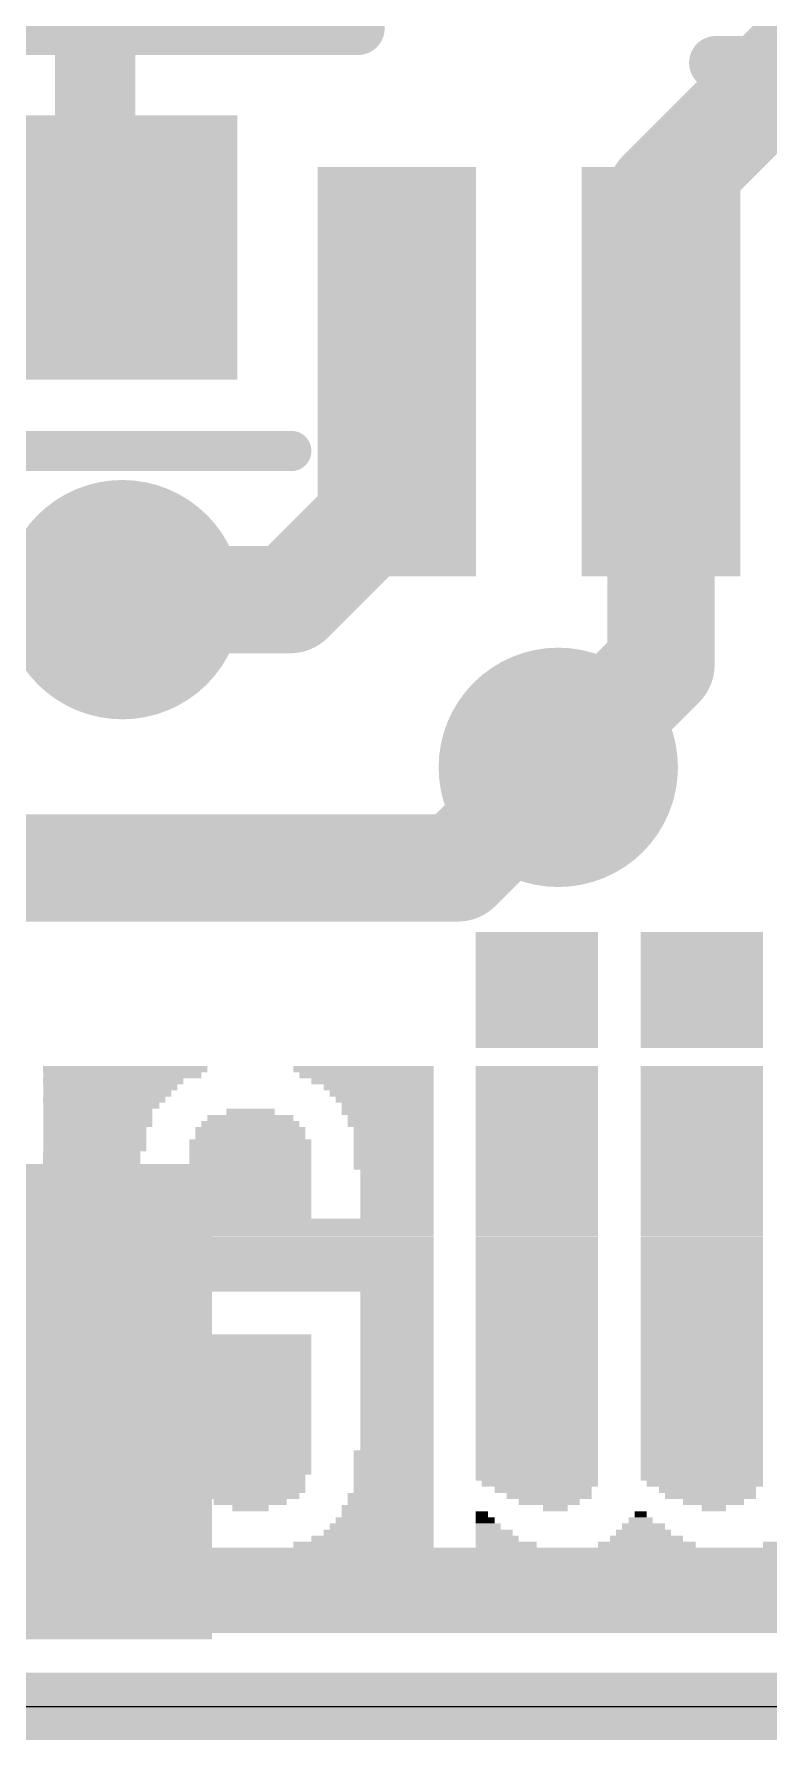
# Model space of a CAD drawing. Extents: x -0.1 to 17.9, y -0.1 to 25.5.
# Drawn here: x 6.02 to 8.8, y -0.13 to 6.33 of the extents above; entities that cross this region are included whole.
import ezdxf

# ---------------------------------------------------------------- set-up
doc = ezdxf.new("R2010")
doc.units = 0
for name, color, linetype in [('1', 12, 'CONTINUOUS'), ('16', 5, 'CONTINUOUS'), ('18', 110, 'CONTINUOUS'), ('20', 53, 'CONTINUOUS'), ('21', 40, 'CONTINUOUS'), ('22', 6, 'CONTINUOUS')]:
    doc.layers.add(name, color=color, linetype=linetype)

# ---------------------------------------------------------------- blocks, each defined once
blk = doc.blocks.new('RECT')
blk.add_solid([(-0.5, -0.5), (0.5, -0.5), (-0.5, 0.5), (0.5, 0.5)])
blk = doc.blocks.new('ROUNDV')
at = {"const_width": 0.5}
blk.add_lwpolyline([(0, -0.25, 1), (0, 0.25, 1), (0, -0.25)], format="xyb", dxfattribs=at)

msp = doc.modelspace()

# ---------------------------------------------------------------- linework, layer by layer
at = {"layer": '1'}
for points, const_width in [([(8.39, 5.728), (9.7765, 7.1145)], 0.4064), ([(6.2475, 5.5245), (6.2475, 6.5105)], 0.3048), ([(8.39, 5.054), (8.39, 5.728)], 0.4064), ([(7.39, 5.054), (7.34, 5.004)], 0.4064), ([(8.39, 5.054), (8.39, 3.945)], 0.4064), ([(7.34, 5.004), (7.34, 4.546)], 0.4064), ([(7.34, 4.546), (6.985, 4.191)], 0.4064), ([(6.985, 4.191), (6.35, 4.191)], 0.4064), ([(8.39, 3.945), (8.001, 3.556)], 0.4064), ([(17.78, 0), (0, 0)], 0.254)]:
    msp.add_lwpolyline(points, dxfattribs=dict(at, const_width=const_width))
for points, const_width in [([(8.4916, 5.728, 1), (8.2884, 5.728)], 0.2032), ([(8.3182, 5.7998, 1), (8.4618, 5.6562)], 0.2032), ([(6.1713, 5.5245, 1), (6.3237, 5.5245)], 0.1524), ([(7.4618, 4.9822, 1), (7.3182, 5.1258)], 0.2032), ([(8.4916, 5.054, 1), (8.2884, 5.054)], 0.2032), ([(7.4416, 5.004, 1), (7.2384, 5.004)], 0.2032), ([(7.2682, 5.0758, 1), (7.4118, 4.9322)], 0.2032), ([(8.2884, 5.054, 1), (8.4916, 5.054)], 0.2032), ([(7.4118, 4.4742, 1), (7.2682, 4.6178)], 0.2032), ([(7.2384, 4.546, 1), (7.4416, 4.546)], 0.2032), ([(6.35, 4.2926, 1), (6.35, 4.0894)], 0.2032), ([(6.985, 4.0894, 1), (6.985, 4.2926)], 0.2032), ([(6.9132, 4.2628, 1), (7.0568, 4.1192)], 0.2032), ([(8.4618, 3.8732, 1), (8.3182, 4.0168)], 0.2032), ([(8.2884, 3.945, 1), (8.4916, 3.945)], 0.2032), ([(7.9292, 3.6278, 1), (8.0728, 3.4842)], 0.2032)]:
    msp.add_lwpolyline(points, format="xyb", dxfattribs=dict(at, const_width=const_width))
at = {"layer": '16'}
for points, const_width in [([(8.001, 3.556), (7.62, 3.175)], 0.4064), ([(7.62, 3.175), (5.08, 3.175)], 0.4064), ([(17.78, 0), (0, 0)], 0.254)]:
    msp.add_lwpolyline(points, dxfattribs=dict(at, const_width=const_width))
at = {"layer": '16', "const_width": 0.2032}
for points in [[(8.0728, 3.4842, 1), (7.9292, 3.6278)], [(7.62, 3.0734, 1), (7.62, 3.2766)], [(7.5482, 3.2468, 1), (7.6918, 3.1032)]]:
    msp.add_lwpolyline(points, format="xyb", dxfattribs=at)
at = {"layer": '20'}
msp.add_line((2.54, 0), (15.24, 0), dxfattribs=at)
at = {"layer": '21'}
for points, const_width in [([(7.242, 6.355), (4.442, 6.355)], 0.2032), ([(8.598, 6.224), (10.198, 6.224)], 0.2032), ([(5.89, 4.754), (6.99, 4.754)], 0.1524), ([(6.79, 0.454), (10.99, 0.454)], 0.1524)]:
    msp.add_lwpolyline(points, dxfattribs=dict(at, const_width=const_width))
for points, const_width in [([(7.242, 6.3042, 1), (7.242, 6.4058)], 0.1016), ([(8.598, 6.2748, 1), (8.598, 6.1732)], 0.1016), ([(6.99, 4.7159, 1), (6.99, 4.7921)], 0.0762), ([(6.79, 0.4921, 1), (6.79, 0.4159)], 0.0762)]:
    msp.add_lwpolyline(points, format="xyb", dxfattribs=dict(at, const_width=const_width))

# ---------------------------------------------------------------- block references
at = {"layer": '1', "xscale": 1.075, "rotation": 180}
msp.add_blockref('RECT', (6.2475, 5.5245), dxfattribs=at)
at = {"layer": '1', "rotation": 90}
for p, xscale, yscale in [((7.39, 5.054), 1.55, 0.6), ((8.39, 5.054), 1.55, 0.6), ((6.09, 1.154), 1.8, 1.2)]:
    msp.add_blockref('RECT', p, dxfattribs=dict(at, xscale=xscale, yscale=yscale))
at = {"layer": '18', "xscale": 0.9064, "yscale": 0.9064}
for p in [(6.35, 4.191), (6.35, 4.191), (8.001, 3.556), (8.001, 3.556)]:
    msp.add_blockref('ROUNDV', p, dxfattribs=at)
at = {"layer": '22'}
for p, xscale, yscale in [((7.9197, 2.921), 0.4623, 0.0229), ((7.9197, 2.898), 0.4623, 0.0231), ((8.5446, 2.921), 0.4623, 0.0229), ((8.5446, 2.898), 0.4623, 0.0231), ((7.9197, 2.8749), 0.4623, 0.0231), ((7.9197, 2.8518), 0.4623, 0.0231), ((8.5446, 2.8749), 0.4623, 0.0231), ((8.5446, 2.8518), 0.4623, 0.0231), ((7.9197, 2.8287), 0.4623, 0.0231), ((7.9197, 2.8056), 0.4623, 0.0231), ((7.9197, 2.7824), 0.4623, 0.0231), ((8.5446, 2.8287), 0.4623, 0.0231), ((8.5446, 2.8056), 0.4623, 0.0231), ((8.5446, 2.7824), 0.4623, 0.0231), ((7.9197, 2.7593), 0.4623, 0.0231), ((7.9197, 2.7362), 0.4623, 0.0231), ((7.9197, 2.7131), 0.4623, 0.0231), ((8.5446, 2.7593), 0.4623, 0.0231), ((8.5446, 2.7362), 0.4623, 0.0231), ((8.5446, 2.7131), 0.4623, 0.0231), ((7.9197, 2.69), 0.4623, 0.0231), ((7.9197, 2.667), 0.4623, 0.0229), ((7.9197, 2.644), 0.4623, 0.0231), ((8.5446, 2.69), 0.4623, 0.0231), ((8.5446, 2.667), 0.4623, 0.0229), ((8.5446, 2.644), 0.4623, 0.0231), ((7.9197, 2.6209), 0.4623, 0.0231), ((7.9197, 2.5978), 0.4623, 0.0231), ((7.9197, 2.5747), 0.4623, 0.0231), ((8.5446, 2.6209), 0.4623, 0.0231), ((8.5446, 2.5978), 0.4623, 0.0231), ((8.5446, 2.5747), 0.4623, 0.0231), ((7.9197, 2.5516), 0.4623, 0.0231), ((7.9197, 2.5284), 0.4623, 0.0231), ((8.5446, 2.5516), 0.4623, 0.0231), ((8.5446, 2.5284), 0.4623, 0.0231), ((7.9197, 2.5053), 0.4623, 0.0231), ((8.5446, 2.5053), 0.4623, 0.0231), ((6.3614, 2.413), 0.6223, 0.0229), ((6.35, 2.39), 0.5994, 0.0231), ((7.2631, 2.413), 0.5309, 0.0229), ((7.2746, 2.39), 0.508, 0.0231), ((7.9197, 2.413), 0.4623, 0.0229), ((7.9197, 2.39), 0.4623, 0.0231), ((8.5446, 2.413), 0.4623, 0.0229), ((8.5446, 2.39), 0.4623, 0.0231), ((6.3157, 2.3669), 0.5309, 0.0231), ((6.3043, 2.3438), 0.508, 0.0231), ((6.2929, 2.3207), 0.4851, 0.0231), ((7.2974, 2.3669), 0.4623, 0.0231), ((7.3203, 2.3438), 0.4166, 0.0231), ((7.3317, 2.3207), 0.3937, 0.0231), ((7.9197, 2.3669), 0.4623, 0.0231), ((7.9197, 2.3438), 0.4623, 0.0231), ((7.9197, 2.3207), 0.4623, 0.0231), ((8.5446, 2.3669), 0.4623, 0.0231), ((8.5446, 2.3438), 0.4623, 0.0231), ((8.5446, 2.3207), 0.4623, 0.0231), ((6.2814, 2.2976), 0.4623, 0.0231), ((6.27, 2.2744), 0.4394, 0.0231), ((6.2573, 2.2513), 0.414, 0.0231), ((6.8351, 2.2513), 0.1829, 0.0231), ((7.3431, 2.2976), 0.3708, 0.0231), ((7.3546, 2.2744), 0.348, 0.0231), ((7.3546, 2.2513), 0.348, 0.0231), ((7.9197, 2.2976), 0.4623, 0.0231), ((7.9197, 2.2744), 0.4623, 0.0231), ((7.9197, 2.2513), 0.4623, 0.0231), ((8.5446, 2.2976), 0.4623, 0.0231), ((8.5446, 2.2744), 0.4623, 0.0231), ((8.5446, 2.2513), 0.4623, 0.0231), ((6.2573, 2.2282), 0.414, 0.0231), ((6.2573, 2.2051), 0.414, 0.0231), ((6.8351, 2.2051), 0.3708, 0.0231), ((6.8351, 2.2282), 0.3251, 0.0231), ((7.366, 2.2282), 0.3251, 0.0231), ((7.366, 2.2051), 0.3251, 0.0231), ((7.9197, 2.2282), 0.4623, 0.0231), ((7.9197, 2.2051), 0.4623, 0.0231), ((8.5446, 2.2282), 0.4623, 0.0231), ((8.5446, 2.2051), 0.4623, 0.0231), ((6.2459, 2.182), 0.3912, 0.0231), ((6.2459, 2.159), 0.3912, 0.0229), ((6.2459, 2.136), 0.3912, 0.0231), ((6.8351, 2.136), 0.4623, 0.0231), ((6.8351, 2.182), 0.4166, 0.0231), ((6.8351, 2.159), 0.4166, 0.0229), ((7.3774, 2.182), 0.3023, 0.0231), ((7.3774, 2.159), 0.3023, 0.0229), ((7.3774, 2.136), 0.3023, 0.0231), ((7.9197, 2.182), 0.4623, 0.0231), ((7.9197, 2.159), 0.4623, 0.0229), ((7.9197, 2.136), 0.4623, 0.0231), ((8.5446, 2.182), 0.4623, 0.0231), ((8.5446, 2.159), 0.4623, 0.0229), ((8.5446, 2.136), 0.4623, 0.0231), ((6.2459, 2.1129), 0.3912, 0.0231), ((6.2344, 2.0898), 0.3683, 0.0231), ((6.2344, 2.0667), 0.3683, 0.0231), ((6.8351, 2.1129), 0.4623, 0.0231), ((6.8351, 2.0898), 0.4623, 0.0231), ((6.8351, 2.0667), 0.4623, 0.0231), ((7.3774, 2.1129), 0.3023, 0.0231), ((7.3774, 2.0898), 0.3023, 0.0231), ((7.3774, 2.0667), 0.3023, 0.0231), ((7.9197, 2.1129), 0.4623, 0.0231), ((7.9197, 2.0898), 0.4623, 0.0231), ((7.9197, 2.0667), 0.4623, 0.0231), ((8.5446, 2.1129), 0.4623, 0.0231), ((8.5446, 2.0898), 0.4623, 0.0231), ((8.5446, 2.0667), 0.4623, 0.0231), ((6.2344, 2.0436), 0.3683, 0.0231), ((6.2344, 2.0204), 0.3683, 0.0231), ((6.2344, 1.9973), 0.3683, 0.0231), ((6.8351, 2.0436), 0.4623, 0.0231), ((6.8351, 2.0204), 0.4623, 0.0231), ((6.8351, 1.9973), 0.4623, 0.0231), ((7.3774, 2.0436), 0.3023, 0.0231), ((7.3901, 2.0204), 0.2769, 0.0231), ((7.3901, 1.9973), 0.2769, 0.0231), ((7.9197, 2.0436), 0.4623, 0.0231), ((7.9197, 2.0204), 0.4623, 0.0231), ((7.9197, 1.9973), 0.4623, 0.0231), ((8.5446, 2.0436), 0.4623, 0.0231), ((8.5446, 2.0204), 0.4623, 0.0231), ((8.5446, 1.9973), 0.4623, 0.0231), ((6.2344, 1.9742), 0.3683, 0.0231), ((6.2344, 1.9511), 0.3683, 0.0231), ((6.2344, 1.928), 0.3683, 0.0231), ((6.8351, 1.9742), 0.4623, 0.0231), ((6.8351, 1.9511), 0.4623, 0.0231), ((6.8351, 1.928), 0.4623, 0.0231), ((7.3901, 1.9742), 0.2769, 0.0231), ((7.3901, 1.9511), 0.2769, 0.0231), ((7.3901, 1.928), 0.2769, 0.0231), ((7.9197, 1.9742), 0.4623, 0.0231), ((7.9197, 1.9511), 0.4623, 0.0231), ((7.9197, 1.928), 0.4623, 0.0231), ((8.5446, 1.9742), 0.4623, 0.0231), ((8.5446, 1.9511), 0.4623, 0.0231), ((8.5446, 1.928), 0.4623, 0.0231), ((6.2344, 1.905), 0.3683, 0.0229), ((6.2344, 1.882), 0.3683, 0.0231), ((6.8351, 1.905), 0.4623, 0.0229), ((6.8351, 1.882), 0.4623, 0.0231), ((7.3901, 1.905), 0.2769, 0.0229), ((7.3901, 1.882), 0.2769, 0.0231), ((7.9197, 1.905), 0.4623, 0.0229), ((7.9197, 1.882), 0.4623, 0.0231), ((8.5446, 1.905), 0.4623, 0.0229), ((8.5446, 1.882), 0.4623, 0.0231), ((6.2344, 1.8589), 0.3683, 0.0231), ((6.2344, 1.8358), 0.3683, 0.0231), ((6.2344, 1.8127), 0.3683, 0.0231), ((6.8351, 1.8589), 0.4623, 0.0231), ((7.0663, 1.8358), 0.9246, 0.0231), ((7.0663, 1.8127), 0.9246, 0.0231), ((7.3901, 1.8589), 0.2769, 0.0231), ((7.9197, 1.8589), 0.4623, 0.0231), ((7.9197, 1.8358), 0.4623, 0.0231), ((7.9197, 1.8127), 0.4623, 0.0231), ((8.5446, 1.8589), 0.4623, 0.0231), ((8.5446, 1.8358), 0.4623, 0.0231), ((8.5446, 1.8127), 0.4623, 0.0231), ((6.2344, 1.7896), 0.3683, 0.0231), ((6.2344, 1.7664), 0.3683, 0.0231), ((6.2344, 1.7433), 0.3683, 0.0231), ((7.0663, 1.7896), 0.9246, 0.0231), ((7.0663, 1.7664), 0.9246, 0.0231), ((7.0663, 1.7433), 0.9246, 0.0231), ((7.9197, 1.7896), 0.4623, 0.0231), ((7.9197, 1.7664), 0.4623, 0.0231), ((7.9197, 1.7433), 0.4623, 0.0231), ((8.5446, 1.7896), 0.4623, 0.0231), ((8.5446, 1.7664), 0.4623, 0.0231), ((8.5446, 1.7433), 0.4623, 0.0231), ((6.2344, 1.7202), 0.3683, 0.0231), ((6.2344, 1.6971), 0.3683, 0.0231), ((6.2344, 1.674), 0.3683, 0.0231), ((7.0663, 1.7202), 0.9246, 0.0231), ((7.0663, 1.6971), 0.9246, 0.0231), ((7.0663, 1.674), 0.9246, 0.0231), ((7.9197, 1.7202), 0.4623, 0.0231), ((7.9197, 1.6971), 0.4623, 0.0231), ((7.9197, 1.674), 0.4623, 0.0231), ((8.5446, 1.7202), 0.4623, 0.0231), ((8.5446, 1.6971), 0.4623, 0.0231), ((8.5446, 1.674), 0.4623, 0.0231), ((6.2344, 1.651), 0.3683, 0.0229), ((6.2344, 1.628), 0.3683, 0.0231), ((6.2344, 1.6049), 0.3683, 0.0231), ((7.0663, 1.651), 0.9246, 0.0229), ((7.0663, 1.628), 0.9246, 0.0231), ((7.0663, 1.6049), 0.9246, 0.0231), ((7.9197, 1.651), 0.4623, 0.0229), ((7.9197, 1.628), 0.4623, 0.0231), ((7.9197, 1.6049), 0.4623, 0.0231), ((8.5446, 1.651), 0.4623, 0.0229), ((8.5446, 1.628), 0.4623, 0.0231), ((8.5446, 1.6049), 0.4623, 0.0231), ((6.2344, 1.5818), 0.3683, 0.0231), ((6.2344, 1.5587), 0.3683, 0.0231), ((7.0663, 1.5818), 0.9246, 0.0231), ((7.3901, 1.5587), 0.2769, 0.0231), ((7.9197, 1.5818), 0.4623, 0.0231), ((7.9197, 1.5587), 0.4623, 0.0231), ((8.5446, 1.5818), 0.4623, 0.0231), ((8.5446, 1.5587), 0.4623, 0.0231), ((6.2344, 1.5356), 0.3683, 0.0231), ((6.2344, 1.5124), 0.3683, 0.0231), ((6.2344, 1.4893), 0.3683, 0.0231), ((7.3901, 1.5356), 0.2769, 0.0231), ((7.3901, 1.5124), 0.2769, 0.0231), ((7.3901, 1.4893), 0.2769, 0.0231), ((7.9197, 1.5356), 0.4623, 0.0231), ((7.9197, 1.5124), 0.4623, 0.0231), ((7.9197, 1.4893), 0.4623, 0.0231), ((8.5446, 1.5356), 0.4623, 0.0231), ((8.5446, 1.5124), 0.4623, 0.0231), ((8.5446, 1.4893), 0.4623, 0.0231), ((6.2344, 1.4662), 0.3683, 0.0231), ((6.2344, 1.4431), 0.3683, 0.0231), ((6.2344, 1.42), 0.3683, 0.0231), ((7.3901, 1.4662), 0.2769, 0.0231), ((7.3901, 1.4431), 0.2769, 0.0231), ((7.3901, 1.42), 0.2769, 0.0231), ((7.9197, 1.4662), 0.4623, 0.0231), ((7.9197, 1.4431), 0.4623, 0.0231), ((7.9197, 1.42), 0.4623, 0.0231), ((8.5446, 1.4662), 0.4623, 0.0231), ((8.5446, 1.4431), 0.4623, 0.0231), ((8.5446, 1.42), 0.4623, 0.0231), ((6.2344, 1.397), 0.3683, 0.0229), ((6.2344, 1.374), 0.3683, 0.0231), ((6.2344, 1.3509), 0.3683, 0.0231), ((6.8351, 1.397), 0.4623, 0.0229), ((6.8351, 1.374), 0.4623, 0.0231), ((6.8351, 1.3509), 0.4623, 0.0231), ((7.3901, 1.397), 0.2769, 0.0229), ((7.3901, 1.374), 0.2769, 0.0231), ((7.3901, 1.3509), 0.2769, 0.0231), ((7.9197, 1.397), 0.4623, 0.0229), ((7.9197, 1.374), 0.4623, 0.0231), ((7.9197, 1.3509), 0.4623, 0.0231), ((8.5446, 1.397), 0.4623, 0.0229), ((8.5446, 1.374), 0.4623, 0.0231), ((8.5446, 1.3509), 0.4623, 0.0231), ((6.2344, 1.3278), 0.3683, 0.0231), ((6.2344, 1.3047), 0.3683, 0.0231), ((6.2344, 1.2816), 0.3683, 0.0231), ((6.8351, 1.3278), 0.4623, 0.0231), ((6.8351, 1.3047), 0.4623, 0.0231), ((6.8351, 1.2816), 0.4623, 0.0231), ((7.3901, 1.3278), 0.2769, 0.0231), ((7.3901, 1.3047), 0.2769, 0.0231), ((7.3901, 1.2816), 0.2769, 0.0231), ((7.9197, 1.3278), 0.4623, 0.0231), ((7.9197, 1.3047), 0.4623, 0.0231), ((7.9197, 1.2816), 0.4623, 0.0231), ((8.5446, 1.3278), 0.4623, 0.0231), ((8.5446, 1.3047), 0.4623, 0.0231), ((8.5446, 1.2816), 0.4623, 0.0231), ((6.2344, 1.2584), 0.3683, 0.0231), ((6.2344, 1.2353), 0.3683, 0.0231), ((6.8351, 1.2584), 0.4623, 0.0231), ((6.8351, 1.2353), 0.4623, 0.0231), ((7.3901, 1.2584), 0.2769, 0.0231), ((7.3901, 1.2353), 0.2769, 0.0231), ((7.9197, 1.2584), 0.4623, 0.0231), ((7.9197, 1.2353), 0.4623, 0.0231), ((8.5446, 1.2584), 0.4623, 0.0231), ((8.5446, 1.2353), 0.4623, 0.0231), ((6.2344, 1.2122), 0.3683, 0.0231), ((6.2344, 1.1891), 0.3683, 0.0231), ((6.2344, 1.166), 0.3683, 0.0231), ((6.8351, 1.2122), 0.4623, 0.0231), ((6.8351, 1.1891), 0.4623, 0.0231), ((6.8351, 1.166), 0.4623, 0.0231), ((7.3901, 1.2122), 0.2769, 0.0231), ((7.3901, 1.1891), 0.2769, 0.0231), ((7.3901, 1.166), 0.2769, 0.0231), ((7.9197, 1.2122), 0.4623, 0.0231), ((7.9197, 1.1891), 0.4623, 0.0231), ((7.9197, 1.166), 0.4623, 0.0231), ((8.5446, 1.2122), 0.4623, 0.0231), ((8.5446, 1.1891), 0.4623, 0.0231), ((8.5446, 1.166), 0.4623, 0.0231), ((6.2344, 1.143), 0.3683, 0.0229), ((6.2344, 1.12), 0.3683, 0.0231), ((6.2344, 1.0969), 0.3683, 0.0231), ((6.8351, 1.143), 0.4623, 0.0229), ((6.8351, 1.12), 0.4623, 0.0231), ((6.8351, 1.0969), 0.4623, 0.0231), ((7.3901, 1.143), 0.2769, 0.0229), ((7.3901, 1.12), 0.2769, 0.0231), ((7.3901, 1.0969), 0.2769, 0.0231), ((7.9197, 1.143), 0.4623, 0.0229), ((7.9197, 1.12), 0.4623, 0.0231), ((7.9197, 1.0969), 0.4623, 0.0231), ((8.5446, 1.143), 0.4623, 0.0229), ((8.5446, 1.12), 0.4623, 0.0231), ((8.5446, 1.0969), 0.4623, 0.0231), ((6.2344, 1.0738), 0.3683, 0.0231), ((6.2344, 1.0507), 0.3683, 0.0231), ((6.2344, 1.0276), 0.3683, 0.0231), ((6.8351, 1.0738), 0.4623, 0.0231), ((6.8351, 1.0507), 0.4623, 0.0231), ((6.8351, 1.0276), 0.4623, 0.0231), ((7.3901, 1.0738), 0.2769, 0.0231), ((7.3901, 1.0507), 0.2769, 0.0231), ((7.3901, 1.0276), 0.2769, 0.0231), ((7.9197, 1.0738), 0.4623, 0.0231), ((7.9197, 1.0507), 0.4623, 0.0231), ((7.9197, 1.0276), 0.4623, 0.0231), ((8.5446, 1.0738), 0.4623, 0.0231), ((8.5446, 1.0507), 0.4623, 0.0231), ((8.5446, 1.0276), 0.4623, 0.0231), ((6.2344, 1.0044), 0.3683, 0.0231), ((6.2344, 0.9813), 0.3683, 0.0231), ((6.2344, 0.9582), 0.3683, 0.0231), ((6.8351, 1.0044), 0.4623, 0.0231), ((6.8351, 0.9813), 0.4623, 0.0231), ((6.8351, 0.9582), 0.4623, 0.0231), ((7.3774, 0.9582), 0.3023, 0.0231), ((7.3901, 1.0044), 0.2769, 0.0231), ((7.3901, 0.9813), 0.2769, 0.0231), ((7.9197, 1.0044), 0.4623, 0.0231), ((7.9197, 0.9813), 0.4623, 0.0231), ((7.9197, 0.9582), 0.4623, 0.0231), ((8.5446, 1.0044), 0.4623, 0.0231), ((8.5446, 0.9813), 0.4623, 0.0231), ((8.5446, 0.9582), 0.4623, 0.0231), ((6.2344, 0.9351), 0.3683, 0.0231), ((6.2344, 0.912), 0.3683, 0.0231), ((6.8351, 0.9351), 0.4623, 0.0231), ((6.8351, 0.912), 0.4623, 0.0231), ((7.3774, 0.9351), 0.3023, 0.0231), ((7.3774, 0.912), 0.3023, 0.0231), ((7.9197, 0.9351), 0.4623, 0.0231), ((7.9197, 0.912), 0.4623, 0.0231), ((8.5446, 0.9351), 0.4623, 0.0231), ((8.5446, 0.912), 0.4623, 0.0231), ((6.2459, 0.889), 0.3912, 0.0229), ((6.2459, 0.866), 0.3912, 0.0231), ((6.2459, 0.8429), 0.3912, 0.0231), ((6.8351, 0.889), 0.4623, 0.0229), ((6.8237, 0.866), 0.4394, 0.0231), ((6.8351, 0.8429), 0.4166, 0.0231), ((7.3774, 0.889), 0.3023, 0.0229), ((7.3774, 0.866), 0.3023, 0.0231), ((7.3774, 0.8429), 0.3023, 0.0231), ((7.9197, 0.889), 0.4623, 0.0229), ((7.9197, 0.866), 0.4623, 0.0231), ((7.9312, 0.8429), 0.4394, 0.0231), ((8.5446, 0.889), 0.4623, 0.0229), ((8.5446, 0.866), 0.4623, 0.0231), ((8.556, 0.8429), 0.4394, 0.0231), ((6.2459, 0.8198), 0.3912, 0.0231), ((6.2573, 0.7967), 0.414, 0.0231), ((6.2573, 0.7736), 0.414, 0.0231), ((6.8351, 0.8198), 0.4166, 0.0231), ((6.8351, 0.7967), 0.3708, 0.0231), ((6.8339, 0.7736), 0.2769, 0.0231), ((7.366, 0.7967), 0.3251, 0.0231), ((7.366, 0.7736), 0.3251, 0.0231), ((7.3774, 0.8198), 0.3023, 0.0231), ((7.9439, 0.8198), 0.3683, 0.0231), ((7.9667, 0.7967), 0.3226, 0.0231), ((7.9667, 0.7736), 0.2311, 0.0231), ((8.5662, 0.8198), 0.3683, 0.0231), ((8.5776, 0.7967), 0.3454, 0.0231), ((8.589, 0.7736), 0.2311, 0.0231), ((6.3741, 0.7504), 0.2311, 0.0231), ((6.3741, 0.7273), 0.2311, 0.0231), ((6.3856, 0.7042), 0.254, 0.0231), ((6.8351, 0.7504), 0.1372, 0.0231), ((7.3431, 0.7042), 0.3708, 0.0231), ((7.3546, 0.7504), 0.348, 0.0231), ((7.3546, 0.7273), 0.348, 0.0231), ((7.7114, 0.7273), 0.0457, 0.0231), ((7.7241, 0.7042), 0.0711, 0.0231), ((7.9896, 0.7504), 0.094, 0.0231), ((8.3134, 0.7042), 0.0914, 0.0231), ((8.3134, 0.7273), 0.0457, 0.0231), ((8.5903, 0.7504), 0.0914, 0.0231), ((6.397, 0.6811), 0.2769, 0.0231), ((6.4084, 0.658), 0.2997, 0.0231), ((6.4313, 0.635), 0.3454, 0.0229), ((7.2974, 0.635), 0.4623, 0.0229), ((7.3203, 0.658), 0.4166, 0.0231), ((7.3317, 0.6811), 0.3937, 0.0231), ((7.7356, 0.6811), 0.094, 0.0231), ((7.7584, 0.658), 0.1397, 0.0231), ((7.7699, 0.635), 0.1626, 0.0229), ((8.335, 0.635), 0.2769, 0.0229), ((8.3236, 0.658), 0.2083, 0.0231), ((8.3236, 0.6811), 0.1626, 0.0231), ((8.81, 0.5889), 5.5194, 0.0231), ((6.4541, 0.612), 0.3912, 0.0231), ((7.2631, 0.612), 0.5309, 0.0231), ((7.8042, 0.612), 0.2311, 0.0231), ((8.3363, 0.612), 0.3708, 0.0231), ((8.9599, 0.612), 0.3683, 0.0231), ((8.81, 0.5658), 5.5194, 0.0231), ((8.81, 0.5427), 5.5194, 0.0231), ((8.81, 0.5196), 5.5194, 0.0231), ((8.81, 0.4964), 5.5194, 0.0231), ((8.7973, 0.4733), 5.494, 0.0231), ((8.7973, 0.4502), 5.494, 0.0231), ((8.7859, 0.4271), 5.4712, 0.0231), ((8.7859, 0.404), 5.4712, 0.0231), ((8.7744, 0.381), 5.4483, 0.0229), ((8.763, 0.358), 5.4254, 0.0231), ((8.7516, 0.3349), 5.4026, 0.0231), ((8.7287, 0.3118), 5.3569, 0.0231), ((8.6944, 0.2887), 5.2883, 0.0231)]:
    msp.add_blockref('RECT', p, dxfattribs=dict(at, xscale=xscale, yscale=yscale))

doc.saveas('drawing.dxf')
